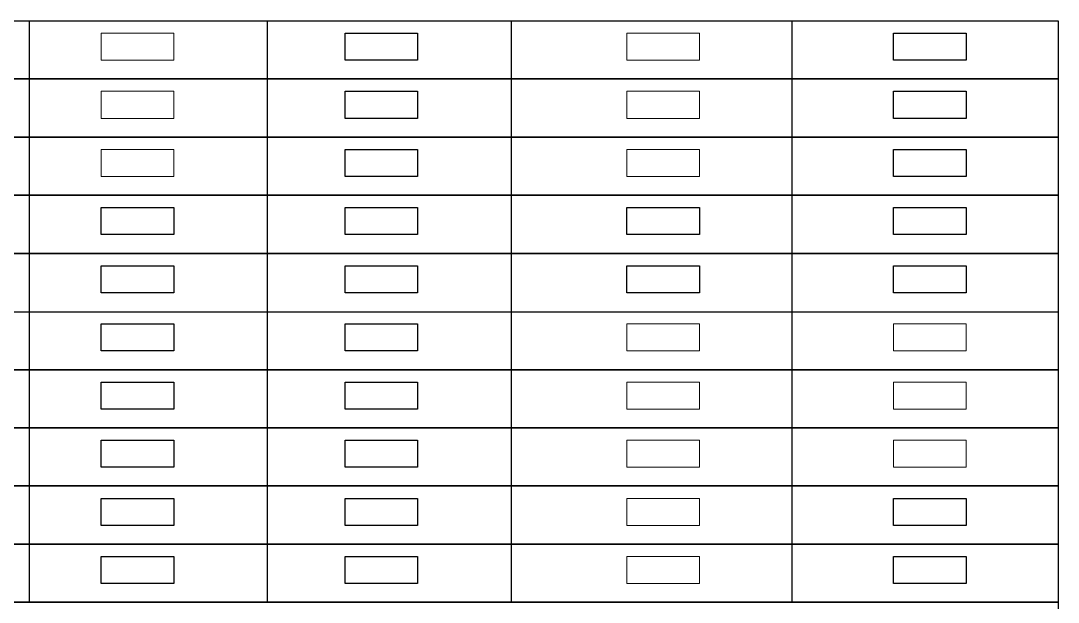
# Model space of a CAD drawing. Header units: metres. Extents: x -9481 to -9285, y 28740 to 57552.
# Drawn here: x -9451.51 to -9442.23, y 28775.15 to 28780.36 of the extents above; entities that cross this region are included whole.
import ezdxf

# ---------------------------------------------------------------- set-up
doc = ezdxf.new("R2010")
doc.units = ezdxf.units.M
for name, color, linetype, lineweight in [('BLK_1_FLR_-1_BATH', 7, 'Continuous', 0), ('BLK_1_FLR_-1_WATER_CLOSET', 7, 'Continuous', 0), ('BLK_1_FLR_-1_WC_BATH', 7, 'Continuous', 0), ('BLK_1_FLR_-2_BATH', 7, 'Continuous', 0), ('BLK_1_FLR_3_WATER_CLOSET', 7, 'Continuous', 0)]:
    doc.layers.add(name, color=color, linetype=linetype, lineweight=lineweight)
for name, color, linetype, plot in [('BLK_1_FLR_-1_URINAL', 4, 'Continuous', False), ('BLK_1_FLR_-2_URINAL', 7, 'Continuous', False), ('BLK_1_FLR_-2_WATER_CLOSET', 6, 'Continuous', False), ('BLK_1_FLR_-2_WC_BATH', 7, 'Continuous', False), ('BLK_1_FLR_3_URINAL', 4, 'Continuous', False), ('BLK_1_FLR_3_WC_BATH', 4, 'Continuous', False), ('BLK_1_FLR_4_URINAL', 7, 'Continuous', False), ('BLK_1_FLR_4_WATER_CLOSET', 4, 'Continuous', False)]:
    doc.layers.add(name, color=color, linetype=linetype, plot=plot)
for name, color, linetype, true_color, plot in [('BLK_1_FLR_3_BATH', 7, 'Continuous', 0x995f4c, False), ('BLK_1_FLR_4_BATH', 7, 'Continuous', 0x995f4c, False), ('BLK_1_FLR_4_WC_BATH', 7, 'Continuous', 0x995f4c, False)]:
    doc.layers.add(name, color=color, linetype=linetype, true_color=true_color, plot=plot)

msp = doc.modelspace()

# ---------------------------------------------------------------- linework, layer by layer
for p, q in [((-9451.4401, 28780.3588), (-9451.4401, 28779.8382)), ((-9449.3086, 28780.3588), (-9449.3086, 28779.8382)), ((-9447.1263, 28780.3588), (-9447.1263, 28779.8382)), ((-9444.6141, 28780.3588), (-9444.6141, 28779.8382)), ((-9451.4401, 28779.8382), (-9451.4401, 28778.7969)), ((-9449.3086, 28779.8382), (-9449.3086, 28778.7969)), ((-9447.1263, 28779.8382), (-9447.1263, 28778.7969)), ((-9444.6141, 28779.8382), (-9444.6141, 28778.7969)), ((-9451.4401, 28778.7969), (-9451.4401, 28778.2763)), ((-9449.3086, 28778.7969), (-9449.3086, 28778.2763)), ((-9447.1263, 28778.7969), (-9447.1263, 28778.2763)), ((-9444.6141, 28778.7969), (-9444.6141, 28778.2763)), ((-9451.4401, 28778.2763), (-9451.4401, 28777.7556)), ((-9449.3086, 28778.2763), (-9449.3086, 28777.7556)), ((-9447.1263, 28778.2763), (-9447.1263, 28777.7556)), ((-9444.6141, 28778.2763), (-9444.6141, 28777.7556)), ((-9451.4401, 28777.7556), (-9451.4401, 28777.235)), ((-9449.3086, 28777.7556), (-9449.3086, 28777.235)), ((-9447.1263, 28777.7556), (-9447.1263, 28777.235)), ((-9444.6141, 28777.7556), (-9444.6141, 28777.235)), ((-9451.4401, 28777.235), (-9451.4401, 28776.7143)), ((-9449.3086, 28777.235), (-9449.3086, 28776.7143)), ((-9447.1263, 28777.235), (-9447.1263, 28776.7143)), ((-9444.6141, 28777.235), (-9444.6141, 28776.7143)), ((-9451.4401, 28776.7143), (-9451.4401, 28776.1937)), ((-9451.4401, 28776.7143), (-9451.4401, 28776.1937)), ((-9449.3086, 28776.7143), (-9449.3086, 28776.1937)), ((-9449.3086, 28776.7143), (-9449.3086, 28776.1937)), ((-9447.1263, 28776.7143), (-9447.1263, 28776.1937)), ((-9447.1263, 28776.7143), (-9447.1263, 28776.1937)), ((-9444.6141, 28776.7143), (-9444.6141, 28776.1937)), ((-9444.6141, 28776.7143), (-9444.6141, 28776.1937)), ((-9451.4401, 28776.1937), (-9451.4401, 28775.673)), ((-9451.4401, 28776.1937), (-9451.4401, 28775.673)), ((-9449.3086, 28776.1937), (-9449.3086, 28775.673)), ((-9449.3086, 28776.1937), (-9449.3086, 28775.673)), ((-9447.1263, 28776.1937), (-9447.1263, 28775.673)), ((-9447.1263, 28776.1937), (-9447.1263, 28775.673)), ((-9444.6141, 28776.1937), (-9444.6141, 28775.673)), ((-9444.6141, 28776.1937), (-9444.6141, 28775.673)), ((-9451.4401, 28775.673), (-9451.4401, 28775.1524)), ((-9451.4401, 28775.673), (-9451.4401, 28775.1524)), ((-9449.3086, 28775.673), (-9449.3086, 28775.1524)), ((-9449.3086, 28775.673), (-9449.3086, 28775.1524)), ((-9447.1263, 28775.673), (-9447.1263, 28775.1524)), ((-9447.1263, 28775.673), (-9447.1263, 28775.1524)), ((-9444.6141, 28775.673), (-9444.6141, 28775.1524)), ((-9444.6141, 28775.673), (-9444.6141, 28775.1524))]:
    msp.add_line(p, q)
for points in [[(-9461.7318, 28780.3588), (-9442.23, 28780.3588), (-9442.23, 28779.8382), (-9461.7318, 28779.8382)], [(-9461.7318, 28779.8382), (-9442.23, 28779.8382), (-9442.23, 28779.3176), (-9461.7318, 28779.3176)], [(-9461.7318, 28779.3176), (-9442.23, 28779.3176), (-9442.23, 28778.7969), (-9481.2579, 28778.7969), (-9481.2579, 28779.3176), (-9481.2579, 28779.3176)], [(-9481.2579, 28778.7969), (-9442.23, 28778.7969)], [(-9461.7318, 28778.7969), (-9442.23, 28778.7969), (-9442.23, 28778.2763), (-9481.2579, 28778.2763), (-9481.2579, 28778.7969), (-9481.2579, 28778.7969)], [(-9442.23, 28778.7969), (-9461.7318, 28778.7969)], [(-9481.2579, 28777.7556), (-9481.2579, 28778.2763), (-9442.23, 28778.2763), (-9442.23, 28777.7556)], [(-9461.7318, 28777.7541), (-9442.23, 28777.7541), (-9442.23, 28777.2335), (-9461.7318, 28777.2335)], [(-9442.23, 28777.235), (-9442.23, 28776.7143), (-9481.2579, 28776.7143), (-9481.2579, 28777.235), (-9481.2579, 28777.235)], [(-9461.7318, 28777.2335), (-9442.23, 28777.2335), (-9442.23, 28776.7128), (-9461.7318, 28776.7128)], [(-9481.2579, 28775.673), (-9481.2579, 28776.7143), (-9442.23, 28776.7143), (-9442.23, 28776.1937), (-9461.7318, 28776.1937)], [(-9461.7318, 28776.1937), (-9442.23, 28776.1937), (-9442.23, 28775.673), (-9461.7318, 28775.673)], [(-9461.7318, 28775.673), (-9442.23, 28775.673), (-9442.23, 28775.1524), (-9481.2579, 28775.1524), (-9481.2579, 28775.673), (-9481.2579, 28775.673)], [(-9481.2579, 28774.6317), (-9481.2579, 28775.1524), (-9442.23, 28775.1524), (-9442.23, 28774.6317), (-9461.7318, 28774.6317)]]:
    msp.add_lwpolyline(points)
at = {"layer": 'BLK_1_FLR_-1_BATH', "color": 1}
msp.add_lwpolyline([(-9446.0898, 28777.6445), (-9445.4406, 28777.6445), (-9445.4406, 28777.4023), (-9446.0898, 28777.4023)], close=True, dxfattribs=at)
at = {"layer": 'BLK_1_FLR_-1_BATH', "color": 2}
msp.add_lwpolyline([(-9446.0898, 28777.1238), (-9445.4406, 28777.1238), (-9445.4406, 28776.8817), (-9446.0898, 28776.8817)], close=True, dxfattribs=at)
at = {"layer": 'BLK_1_FLR_-1_BATH', "color": 3}
msp.add_lwpolyline([(-9446.0898, 28776.6032), (-9445.4406, 28776.6032), (-9445.4406, 28776.361), (-9446.0898, 28776.361)], close=True, dxfattribs=at)
at = {"layer": 'BLK_1_FLR_-1_URINAL', "color": 2}
msp.add_lwpolyline([(-9446.0898, 28778.6858), (-9445.4406, 28778.6858), (-9445.4406, 28778.4436), (-9446.0898, 28778.4436)], close=True, dxfattribs=at)
at = {"layer": 'BLK_1_FLR_-1_URINAL', "color": 3}
msp.add_lwpolyline([(-9446.0898, 28778.1651), (-9445.4406, 28778.1651), (-9445.4406, 28777.923), (-9446.0898, 28777.923)], close=True, dxfattribs=at)
at = {"layer": 'BLK_1_FLR_-1_WATER_CLOSET', "color": 1}
msp.add_lwpolyline([(-9446.0898, 28780.2477), (-9445.4406, 28780.2477), (-9445.4406, 28780.0056), (-9446.0898, 28780.0056)], close=True, dxfattribs=at)
at = {"layer": 'BLK_1_FLR_-1_WATER_CLOSET', "color": 2}
msp.add_lwpolyline([(-9446.0898, 28779.7271), (-9445.4406, 28779.7271), (-9445.4406, 28779.4849), (-9446.0898, 28779.4849)], close=True, dxfattribs=at)
at = {"layer": 'BLK_1_FLR_-1_WATER_CLOSET', "color": 3}
msp.add_lwpolyline([(-9446.0898, 28779.2064), (-9445.4406, 28779.2064), (-9445.4406, 28778.9643), (-9446.0898, 28778.9643)], close=True, dxfattribs=at)
at = {"layer": 'BLK_1_FLR_-1_WC_BATH', "color": 1}
msp.add_lwpolyline([(-9446.0898, 28776.0825), (-9445.4406, 28776.0825), (-9445.4406, 28775.8404), (-9446.0898, 28775.8404)], close=True, dxfattribs=at)
at = {"layer": 'BLK_1_FLR_-1_WC_BATH', "color": 2}
msp.add_lwpolyline([(-9446.0898, 28775.5619), (-9445.4406, 28775.5619), (-9445.4406, 28775.3197), (-9446.0898, 28775.3197)], close=True, dxfattribs=at)
at = {"layer": 'BLK_1_FLR_-2_BATH', "color": 1}
msp.add_lwpolyline([(-9443.7046, 28777.6445), (-9443.0554, 28777.6445), (-9443.0554, 28777.4023), (-9443.7046, 28777.4023)], close=True, dxfattribs=at)
at = {"layer": 'BLK_1_FLR_-2_BATH', "color": 2}
msp.add_lwpolyline([(-9443.7046, 28777.1238), (-9443.0554, 28777.1238), (-9443.0554, 28776.8817), (-9443.7046, 28776.8817)], close=True, dxfattribs=at)
at = {"layer": 'BLK_1_FLR_-2_BATH', "color": 3}
msp.add_lwpolyline([(-9443.7046, 28776.6032), (-9443.0554, 28776.6032), (-9443.0554, 28776.361), (-9443.7046, 28776.361)], close=True, dxfattribs=at)
at = {"layer": 'BLK_1_FLR_-2_URINAL', "color": 2}
msp.add_lwpolyline([(-9443.7046, 28778.6858), (-9443.0554, 28778.6858), (-9443.0554, 28778.4436), (-9443.7046, 28778.4436)], close=True, dxfattribs=at)
at = {"layer": 'BLK_1_FLR_-2_URINAL', "color": 3}
msp.add_lwpolyline([(-9443.7046, 28778.1651), (-9443.0554, 28778.1651), (-9443.0554, 28777.923), (-9443.7046, 28777.923)], close=True, dxfattribs=at)
at = {"layer": 'BLK_1_FLR_-2_WATER_CLOSET', "color": 1}
msp.add_lwpolyline([(-9443.7046, 28780.2477), (-9443.0554, 28780.2477), (-9443.0554, 28780.0056), (-9443.7046, 28780.0056)], close=True, dxfattribs=at)
at = {"layer": 'BLK_1_FLR_-2_WATER_CLOSET', "color": 2}
msp.add_lwpolyline([(-9443.7046, 28779.7271), (-9443.0554, 28779.7271), (-9443.0554, 28779.4849), (-9443.7046, 28779.4849)], close=True, dxfattribs=at)
at = {"layer": 'BLK_1_FLR_-2_WATER_CLOSET', "color": 3}
msp.add_lwpolyline([(-9443.7046, 28779.2064), (-9443.0554, 28779.2064), (-9443.0554, 28778.9643), (-9443.7046, 28778.9643)], close=True, dxfattribs=at)
at = {"layer": 'BLK_1_FLR_-2_WC_BATH', "color": 1}
msp.add_lwpolyline([(-9443.7046, 28776.0825), (-9443.0554, 28776.0825), (-9443.0554, 28775.8404), (-9443.7046, 28775.8404)], close=True, dxfattribs=at)
at = {"layer": 'BLK_1_FLR_-2_WC_BATH', "color": 2}
msp.add_lwpolyline([(-9443.7046, 28775.5619), (-9443.0554, 28775.5619), (-9443.0554, 28775.3197), (-9443.7046, 28775.3197)], close=True, dxfattribs=at)
at = {"layer": 'BLK_1_FLR_3_BATH', "color": 1}
msp.add_lwpolyline([(-9450.7953, 28777.6445), (-9450.1461, 28777.6445), (-9450.1461, 28777.4023), (-9450.7953, 28777.4023)], close=True, dxfattribs=at)
at = {"layer": 'BLK_1_FLR_3_BATH', "color": 2}
msp.add_lwpolyline([(-9450.7953, 28777.1238), (-9450.1461, 28777.1238), (-9450.1461, 28776.8817), (-9450.7953, 28776.8817)], close=True, dxfattribs=at)
at = {"layer": 'BLK_1_FLR_3_BATH', "color": 3}
msp.add_lwpolyline([(-9450.7953, 28776.6032), (-9450.1461, 28776.6032), (-9450.1461, 28776.361), (-9450.7953, 28776.361)], close=True, dxfattribs=at)
at = {"layer": 'BLK_1_FLR_3_URINAL', "color": 2}
msp.add_lwpolyline([(-9450.7953, 28778.6858), (-9450.1461, 28778.6858), (-9450.1461, 28778.4436), (-9450.7953, 28778.4436)], close=True, dxfattribs=at)
at = {"layer": 'BLK_1_FLR_3_URINAL', "color": 3}
msp.add_lwpolyline([(-9450.7953, 28778.1651), (-9450.1461, 28778.1651), (-9450.1461, 28777.923), (-9450.7953, 28777.923)], close=True, dxfattribs=at)
at = {"layer": 'BLK_1_FLR_3_WATER_CLOSET', "color": 1}
msp.add_lwpolyline([(-9450.7953, 28780.2477), (-9450.1461, 28780.2477), (-9450.1461, 28780.0056), (-9450.7953, 28780.0056)], close=True, dxfattribs=at)
at = {"layer": 'BLK_1_FLR_3_WATER_CLOSET', "color": 2}
msp.add_lwpolyline([(-9450.7953, 28779.7271), (-9450.1461, 28779.7271), (-9450.1461, 28779.4849), (-9450.7953, 28779.4849)], close=True, dxfattribs=at)
at = {"layer": 'BLK_1_FLR_3_WATER_CLOSET', "color": 3}
msp.add_lwpolyline([(-9450.7953, 28779.2064), (-9450.1461, 28779.2064), (-9450.1461, 28778.9643), (-9450.7953, 28778.9643)], close=True, dxfattribs=at)
at = {"layer": 'BLK_1_FLR_3_WC_BATH', "color": 1}
msp.add_lwpolyline([(-9450.7953, 28776.0825), (-9450.1461, 28776.0825), (-9450.1461, 28775.8404), (-9450.7953, 28775.8404)], close=True, dxfattribs=at)
at = {"layer": 'BLK_1_FLR_3_WC_BATH', "color": 2}
msp.add_lwpolyline([(-9450.7953, 28775.5619), (-9450.1461, 28775.5619), (-9450.1461, 28775.3197), (-9450.7953, 28775.3197)], close=True, dxfattribs=at)
at = {"layer": 'BLK_1_FLR_4_BATH', "color": 1}
msp.add_lwpolyline([(-9448.613, 28777.6445), (-9447.9638, 28777.6445), (-9447.9638, 28777.4023), (-9448.613, 28777.4023)], close=True, dxfattribs=at)
at = {"layer": 'BLK_1_FLR_4_BATH', "color": 2}
msp.add_lwpolyline([(-9448.613, 28777.1238), (-9447.9638, 28777.1238), (-9447.9638, 28776.8817), (-9448.613, 28776.8817)], close=True, dxfattribs=at)
at = {"layer": 'BLK_1_FLR_4_BATH', "color": 3}
msp.add_lwpolyline([(-9448.613, 28776.6032), (-9447.9638, 28776.6032), (-9447.9638, 28776.361), (-9448.613, 28776.361)], close=True, dxfattribs=at)
at = {"layer": 'BLK_1_FLR_4_URINAL', "color": 2}
msp.add_lwpolyline([(-9448.613, 28778.6858), (-9447.9638, 28778.6858), (-9447.9638, 28778.4436), (-9448.613, 28778.4436)], close=True, dxfattribs=at)
at = {"layer": 'BLK_1_FLR_4_URINAL', "color": 3}
msp.add_lwpolyline([(-9448.613, 28778.1651), (-9447.9638, 28778.1651), (-9447.9638, 28777.923), (-9448.613, 28777.923)], close=True, dxfattribs=at)
at = {"layer": 'BLK_1_FLR_4_WATER_CLOSET', "color": 1}
msp.add_lwpolyline([(-9448.613, 28780.2477), (-9447.9638, 28780.2477), (-9447.9638, 28780.0056), (-9448.613, 28780.0056)], close=True, dxfattribs=at)
at = {"layer": 'BLK_1_FLR_4_WATER_CLOSET', "color": 2}
msp.add_lwpolyline([(-9448.613, 28779.7271), (-9447.9638, 28779.7271), (-9447.9638, 28779.4849), (-9448.613, 28779.4849)], close=True, dxfattribs=at)
at = {"layer": 'BLK_1_FLR_4_WATER_CLOSET', "color": 3}
msp.add_lwpolyline([(-9448.613, 28779.2064), (-9447.9638, 28779.2064), (-9447.9638, 28778.9643), (-9448.613, 28778.9643)], close=True, dxfattribs=at)
at = {"layer": 'BLK_1_FLR_4_WC_BATH', "color": 1}
msp.add_lwpolyline([(-9448.613, 28776.0825), (-9447.9638, 28776.0825), (-9447.9638, 28775.8404), (-9448.613, 28775.8404)], close=True, dxfattribs=at)
at = {"layer": 'BLK_1_FLR_4_WC_BATH', "color": 2}
msp.add_lwpolyline([(-9448.613, 28775.5619), (-9447.9638, 28775.5619), (-9447.9638, 28775.3197), (-9448.613, 28775.3197)], close=True, dxfattribs=at)

doc.saveas('drawing.dxf')
